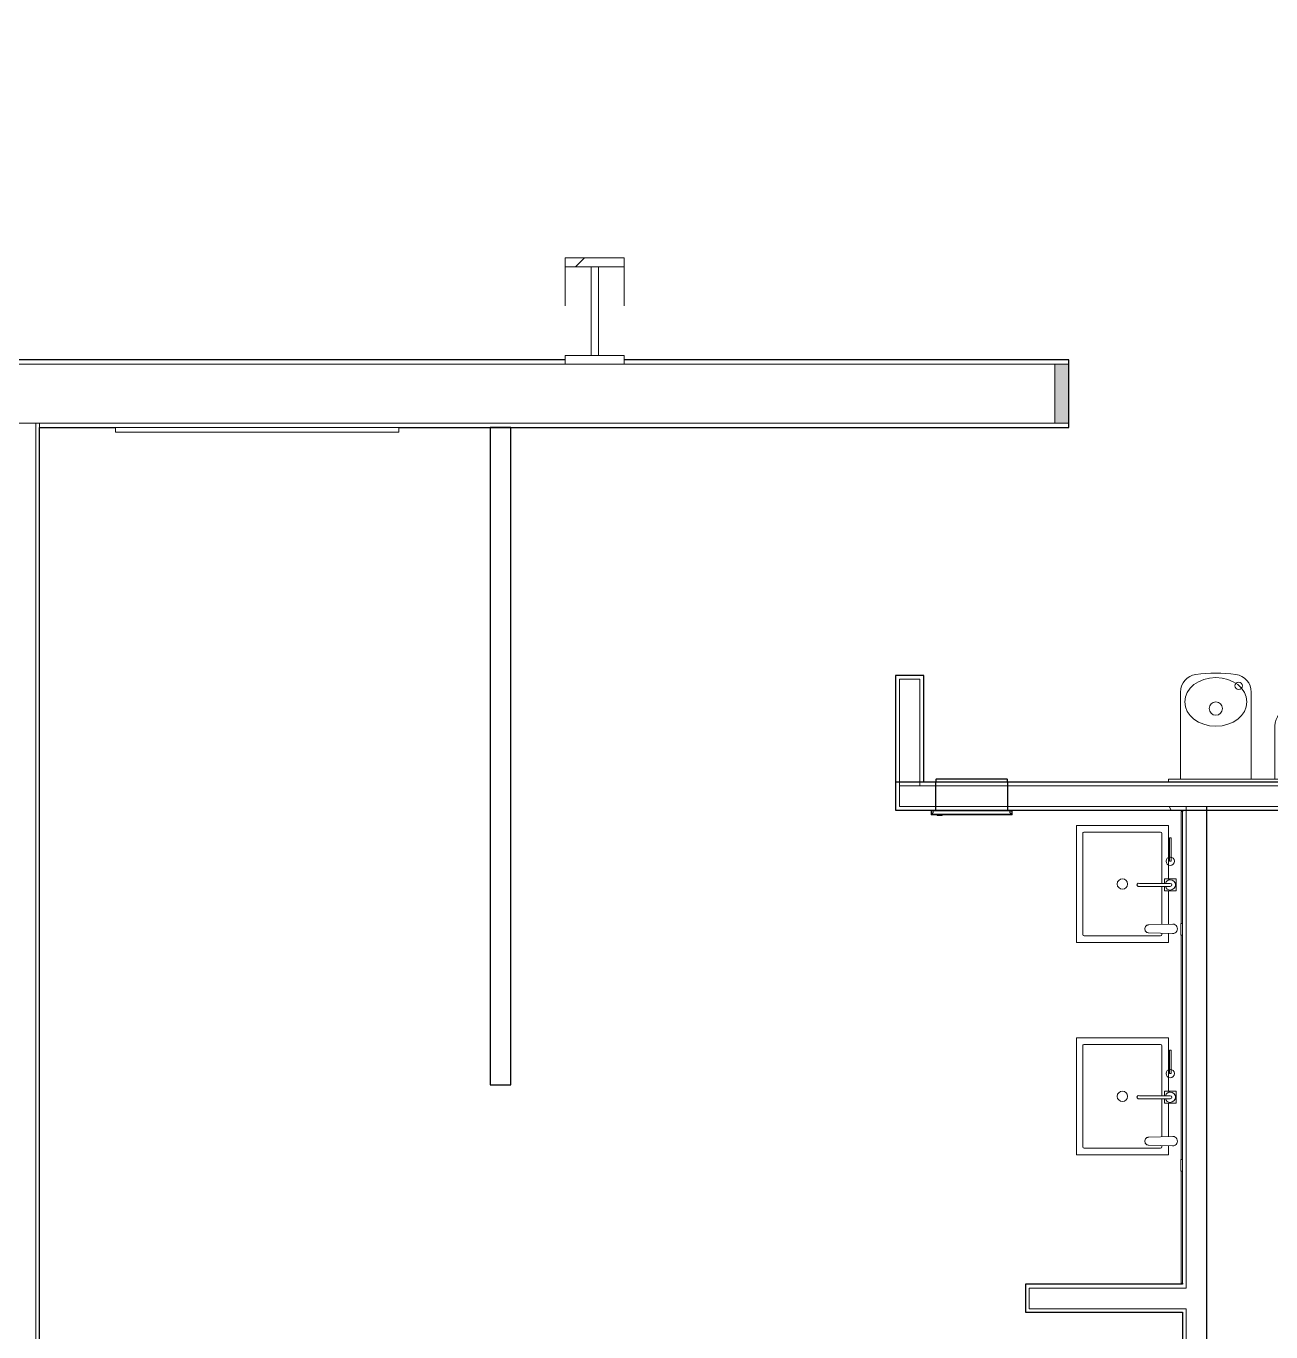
# Model space of a CAD drawing. Header units: inches. Extents: x 1 to 27263, y -26002 to 5769.
# Drawn here: x 25305.5 to 25516.5, y -22523.6 to -22302.2 of the extents above; entities that cross this region are included whole.
import ezdxf

# ---------------------------------------------------------------- set-up
doc = ezdxf.new("R2010")
doc.units = ezdxf.units.IN
doc.header["$MEASUREMENT"] = 0
for name, color, linetype, lineweight in [('A-GENM', 13, 'Continuous', 9), ('A-WALL', 113, 'Continuous', 9), ('A-WALL-PATT', 111, 'Continuous', 25), ('I-WALL', 2, 'Continuous', 9), ('L-SITE-WALL', 31, 'Continuous', 9), ('P-SANR-FIXT', 6, 'Continuous', 9), ('Q-SPCQ', 91, 'Continuous', 9), ('S-BEAM', 12, 'Continuous', 9)]:
    doc.layers.add(name, color=color, linetype=linetype, lineweight=lineweight)
pattern_1 = [(0, (0, 0), (81.92, 20.48), [3.379, -58.061, 3.379, -58.061, -327.68]), (0, (0, 0), (81.92, 20.48), [-122.88, 3.379, -119.501, 3.379, -58.061, -143.36]), (0, (0, 0), (81.92, 20.48), [-307.2, 3.379, -37.581, 3.379, -99.021]), (120, (30.72, 10.24), (-58.6962, 60.704801), [3.379, -58.061, 3.379, -58.061, -327.68]), (120, (30.72, 10.24), (-58.6962, 60.704801), [-122.88, 3.379, -119.501, 3.379, -58.061, -143.36]), (120, (30.72, 10.24), (-58.6962, 60.704801), [-307.2, 3.379, -37.581, 3.379, -99.021]), (240, (40.96, 51.2), (-23.2238, -81.184801), [3.379, -58.061, 3.379, -58.061, -327.68]), (240, (40.96, 51.2), (-23.2238, -81.184801), [-122.88, 3.379, -119.501, 3.379, -58.061, -143.36]), (240, (40.96, 51.2), (-23.2238, -81.184801), [-307.2, 3.379, -37.581, 3.379, -99.021])]
pattern_2 = [(225, (25401.89, -22360.053), (25.342707, -25.342707), []), (225, (25401.89, -22398.453), (25.342707, -25.342707), [])]

# ---------------------------------------------------------------- blocks, each defined once
blk = doc.blocks.new('Drinking_Fountain-Haws_Corporation-Wall_Mounted_1119 - 1119-180620-Site Plan - Phase 1')
at = {"layer": 'P-SANR-FIXT', "color": 7}
for p, q in [((13.07, 19.18), (13.07, 4.38)), ((25.07, 4.38), (25.07, 19.18)), ((29.07, 13.43), (29.07, 4.38)), ((41.07, 4.38), (41.07, 13.43)), ((43.07, 4.38), (11.07, 4.38)), ((11.07, 4.38), (11.07, 3.88)), ((43.07, 3.88), (43.07, 4.38))]:
    blk.add_line(p, q, dxfattribs=at)
for centre, radius in [((22.94, 20.23), 0.625), ((19.07, 16.38), 1.13), ((38.94, 14.51), 0.625), ((35.07, 10.63), 1.13)]:
    blk.add_circle(centre, radius, dxfattribs=at)
for centre, radius, start, end in [((16.07, 19.18), 3, 97.5776, 180), ((19.07, -3.37), 25.75, 82.4224, 97.5776), ((22.07, 19.18), 3, 360, 82.4224), ((32.07, 13.43), 3, 97.5776, 180), ((35.07, -9.12), 25.75, 82.4224, 97.5776), ((38.07, 13.43), 3, 360, 82.4224)]:
    blk.add_arc(centre, radius, start, end, dxfattribs=at)
for centre, ratio in [((19.07, 17.51), 0.786373), ((35.07, 11.76), 0.786365)]:
    blk.add_ellipse(centre, major_axis=(-5.25, 0), ratio=ratio, dxfattribs=at)
blk = doc.blocks.new('Soap_Dispenser-TOTO-TES1ADC-05 - Polished Chrome-162828-Site Plan - Phase 1')
at = {"layer": 'A-GENM', "color": 7}
for p, q in [((-0.79, 0), (-0.66, -4.1)), ((0.66, -4.1), (0.79, -0.03))]:
    blk.add_line(p, q, dxfattribs=at)
blk.add_arc((0, 0), 0.791, 358.1479, 179.999, dxfattribs=at)
blk.add_open_spline([(-0.66, -4.1), (-0.66, -4.15), (-0.65, -4.25), (-0.6, -4.4), (-0.51, -4.53), (-0.35, -4.67), (-0.08, -4.76), (0.21, -4.73), (0.42, -4.61), (0.56, -4.47), (0.65, -4.29), (0.66, -4.16), (0.66, -4.1)], degree=3, knots=[0, 0, 0, 0, 0.076923, 0.153846, 0.230769, 0.307692, 0.461538, 0.615385, 0.711538, 0.807692, 0.903846, 1, 1, 1, 1], dxfattribs=at)
blk = doc.blocks.new('Dispenser_Disposal-Paper-Frost_Products_LTD_-Recessed-400A - Steel-Stainless-37173-Site Plan - Phase 1')
at = {"layer": 'Q-SPCQ', "color": 10, "lineweight": 13}
for p, q in [((25459.7, -22430.43), (25459.7, -22429.89)), ((25459.7, -22429.89), (25459.76, -22429.89)), ((25459.76, -22429.89), (25459.76, -22429.83)), ((25459.76, -22429.83), (25471.8, -22429.83)), ((25459.76, -22429.89), (25459.76, -22430.43)), ((25459.76, -22429.89), (25471.8, -22429.89)), ((25471.8, -22429.83), (25471.8, -22429.89)), ((25471.8, -22429.89), (25471.8, -22430.43)), ((25471.8, -22429.89), (25471.86, -22429.89)), ((25471.86, -22429.89), (25471.86, -22430.43)), ((25459.05, -22435.21), (25459.05, -22435.18)), ((25459.7, -22435.21), (25459.05, -22435.21)), ((25459.97, -22435.2), (25459.75, -22435.2)), ((25459.75, -22435.26), (25459.75, -22435.2)), ((25459.77, -22435.26), (25459.77, -22435.2)), ((25460.04, -22435.26), (25459.97, -22435.2)), ((25460.43, -22435.18), (25460.43, -22435.26)), ((25460.71, -22435.26), (25460.71, -22435.18)), ((25472.03, -22435.21), (25471.86, -22435.21)), ((25472.03, -22435.21), (25472.53, -22435.21)), ((25472.03, -22435.25), (25472.03, -22435.21)), ((25472.51, -22435.18), (25472.51, -22435.21)), ((25472.53, -22435.18), (25472.53, -22435.21)), ((25458.89, -22435.86), (25458.89, -22435.26)), ((25458.89, -22435.26), (25459.75, -22435.26)), ((25458.89, -22435.86), (25472.56, -22435.86)), ((25458.97, -22435.26), (25458.97, -22435.94)), ((25459.27, -22435.55), (25458.97, -22435.86)), ((25458.97, -22435.94), (25472.56, -22435.94)), ((25459.93, -22435.94), (25458.97, -22435.94)), ((25472.21, -22435.26), (25459.27, -22435.26)), ((25459.27, -22435.26), (25459.27, -22435.55)), ((25459.93, -22436.07), (25459.93, -22435.94)), ((25460.8, -22436.07), (25459.93, -22436.07)), ((25460.78, -22436.09), (25459.95, -22436.09)), ((25472.56, -22435.94), (25460.8, -22435.94)), ((25460.8, -22435.94), (25460.8, -22436.07)), ((25472.47, -22435.25), (25472.03, -22435.25)), ((25472.26, -22435.31), (25472.26, -22435.56)), ((25472.26, -22435.55), (25472.27, -22435.33)), ((25472.56, -22435.86), (25472.26, -22435.56)), ((25472.27, -22435.33), (25472.59, -22435.33)), ((25472.56, -22435.94), (25472.56, -22435.33)), ((25472.56, -22435.86), (25472.64, -22435.86)), ((25472.59, -22435.28), (25472.59, -22435.33)), ((25472.59, -22435.33), (25472.64, -22435.33)), ((25472.64, -22435.33), (25472.64, -22435.86))]:
    blk.add_line(p, q, dxfattribs=at)
for centre, radius, start, end in [((25459.7, -22435.15), 0.0665, 270, 0), ((25459.7, -22435.15), 0.0665, 270, 312.1544), ((25471.86, -22435.15), 0.0665, 180, 270), ((25472.53, -22435.28), 0.0625, 302.4117, 90.0728), ((25472.53, -22435.28), 0.0625, 359.8391, 90), ((25458.97, -22435.86), 0.0768, 180, 270), ((25458.97, -22435.86), 0.029, 180, 270), ((25459.95, -22436.07), 0.02, 180, 270), ((25460.78, -22436.07), 0.02, 270, 0), ((25472.21, -22435.31), 0.05, 0, 90), ((25472.53, -22435.28), 0.0625, 153.896, 233.1301), ((25472.56, -22435.86), 0.0763, 270, 0)]:
    blk.add_arc(centre, radius, start, end, dxfattribs=at)
blk = doc.blocks.new('Faucet-Lavatory-Zurn-Z6920XL - Z6920-XL-ADM2-H4-162876-Site Plan - Phase 1')
at = {"layer": 'P-SANR-FIXT'}
for p, q in [((-0.25, 0), (-0.25, 5.25)), ((0.25, 5.25), (0.25, 0)), ((-1, 1), (-0.25, 1)), ((-1, -1), (-1, 1)), ((0.25, 1), (1, 1)), ((1, 1), (1, -1)), ((4, 0.12), (8, 0.12)), ((4, -0.12), (4, 0.12)), ((8, 0.12), (8, -0.12)), ((1, -1), (-1, -1)), ((8, -0.12), (4, -0.12))]:
    blk.add_line(p, q, dxfattribs=at)
blk.add_circle((4, 0), 0.719, dxfattribs=at)
for centre, radius, start, end in [((0, 5.37), 0.281, 332.734, 207.266), ((0, 0), 0.875, 107.1429, 180), ((0, 0), 0.875, 360, 72.8571), ((0, 0), 0.875, 180, 360), ((0, 0), 0.25, 180, 0)]:
    blk.add_arc(centre, radius, start, end, dxfattribs=at)
blk = doc.blocks.new('Bradley-Washroom_Accessories-Mirrors-747_Standard - 60_ x 36_ _ BradEX-205488-Site Plan - Phase 1')
at = {"layer": 'Q-SPCQ', "color": 7}
for p, q in [((25501.27, -22454.37), (25501.27, -22435.37)), ((25501.52, -22435.37), (25501.27, -22435.37)), ((25501.52, -22435.37), (25501.52, -22454.37)), ((25501.23, -22454.37), (25501.52, -22454.37)), ((25501.23, -22454.37), (25501.23, -22456.37)), ((25501.52, -22454.37), (25501.52, -22456.37)), ((25501.52, -22456.37), (25501.23, -22456.37)), ((25501.27, -22494.37), (25501.27, -22456.37)), ((25501.52, -22456.37), (25501.52, -22494.37)), ((25501.23, -22494.37), (25501.52, -22494.37)), ((25501.23, -22494.37), (25501.23, -22496.37)), ((25501.52, -22494.37), (25501.52, -22496.37)), ((25501.52, -22496.37), (25501.23, -22496.37)), ((25501.27, -22515.37), (25501.27, -22496.37)), ((25501.52, -22496.37), (25501.52, -22515.37)), ((25501.27, -22515.37), (25501.52, -22515.37))]:
    blk.add_line(p, q, dxfattribs=at)
blk = doc.blocks.new('Bradley-Washroom_Accessories-Mirrors-780_Custom - Bradley-Washroom_Accessories-Mirrors-780_Custom-177760-Site Plan - Phase 1')
at = {"layer": 'Q-SPCQ', "color": 7}
for p, q in [((25320.64, -22370.3), (25368.64, -22370.3)), ((25320.64, -22370.3), (25320.64, -22371.05)), ((25368.64, -22371.05), (25368.64, -22370.3)), ((25368.64, -22371.05), (25320.64, -22371.05))]:
    blk.add_line(p, q, dxfattribs=at)
blk = doc.blocks.new('Sink-Under_Counter-Kohler-2882 - White-191670-Site Plan - Phase 1')
at = {"layer": 'P-SANR-FIXT', "color": 7}
for p, q in [((-9.91, -7.81), (-9.91, 7.81)), ((-9.91, 7.81), (-0.85, 7.81)), ((-0.1, 6.71), (-8.56, 6.71)), ((6.87, 6.71), (0.4, 6.71)), ((1.15, 7.81), (6.83, 7.81)), ((8.56, 6.71), (8.33, 6.71)), ((8.37, 7.81), (9.91, 7.81)), ((9.91, 7.81), (9.91, -7.81)), ((-8.81, 6.46), (-8.81, -6.46)), ((8.81, -6.46), (8.81, 6.46)), ((9.91, -7.81), (-9.91, -7.81)), ((-8.56, -6.71), (8.56, -6.71))]:
    blk.add_line(p, q, dxfattribs=at)
for centre, radius, start, end in [((-8.56, 6.46), 0.25, 90, 180), ((8.56, 6.46), 0.25, 360, 90), ((0, 0), 0.875, 360, 180), ((0, 0), 0.875, 180, 360), ((-8.56, -6.46), 0.25, 180, 270), ((8.56, -6.46), 0.25, 270, 360)]:
    blk.add_arc(centre, radius, start, end, dxfattribs=at)
blk = doc.blocks.new('Locker Rooms and Restrooms_rvt-1-Site Plan - Phase 1')
at = {"layer": 'A-WALL-PATT', "lineweight": 9}
h = blk.add_hatch(dxfattribs=at)
h.set_pattern_fill('FP_9', style=0, pattern_type=2)
h.set_pattern_definition(pattern_1)
h.paths.add_polyline_path([(25501.52, -22435.18), (25501.52, -22434.55), (25471.86, -22434.55), (25471.86, -22435.18), (25478.27, -22435.18)], flags=0)
h.paths.add_polyline_path([(25459.7, -22435.18), (25459.7, -22434.55), (25452.89, -22434.55), (25452.89, -22435.18)], flags=0)
at = {"layer": 'A-WALL', "color": 7}
for p, q in [((25453.52, -22431.05), (25453.52, -22434.55)), ((25453.52, -22431.05), (25459.7, -22431.05)), ((25471.86, -22431.05), (25501.52, -22431.05)), ((25501.52, -22431.05), (25502.14, -22431.05)), ((25453.52, -22434.55), (25459.7, -22434.55)), ((25471.86, -22434.55), (25501.52, -22434.55)), ((25501.52, -22434.55), (25502.14, -22434.55)), ((25502.14, -22434.55), (25502.14, -22516.18)), ((25475.52, -22516.18), (25475.52, -22519.68)), ((25475.52, -22516.18), (25501.52, -22516.18)), ((25501.52, -22516.18), (25502.14, -22516.18)), ((25475.52, -22519.68), (25501.52, -22519.68)), ((25501.52, -22519.68), (25502.14, -22519.68)), ((25502.14, -22519.68), (25502.14, -22555.8))]:
    blk.add_line(p, q, dxfattribs=at)
at = {"layer": 'I-WALL', "color": 250, "lineweight": 25}
for p, q in [((25384.14, -22370.3), (25384.14, -22481.74)), ((25387.64, -22370.3), (25384.14, -22370.3)), ((25387.64, -22481.74), (25387.64, -22370.3)), ((25459.7, -22430.43), (25452.89, -22430.43)), ((25452.89, -22430.43), (25452.89, -22431.05)), ((25459.7, -22435.18), (25459.7, -22430.43)), ((25501.52, -22430.43), (25471.86, -22430.43)), ((25471.86, -22430.43), (25471.86, -22435.18)), ((25452.89, -22431.05), (25452.89, -22434.55)), ((25452.89, -22434.55), (25452.89, -22435.18)), ((25452.89, -22435.18), (25459.7, -22435.18)), ((25471.86, -22435.18), (25501.52, -22435.18)), ((25501.52, -22435.18), (25501.52, -22435.37)), ((25505.64, -22695.43), (25505.64, -22434.55)), ((25384.14, -22481.74), (25387.64, -22481.74)), ((25501.52, -22515.55), (25474.89, -22515.55)), ((25474.89, -22515.55), (25474.89, -22516.18)), ((25474.89, -22516.18), (25474.89, -22519.68)), ((25501.52, -22515.37), (25501.52, -22515.55)), ((25474.89, -22519.68), (25474.89, -22520.3)), ((25474.89, -22520.3), (25501.52, -22520.3)), ((25501.52, -22520.3), (25501.52, -22531.53))]:
    blk.add_line(p, q, dxfattribs=at)
at = {"lineweight": 9}
for name, p in [('Bradley-Washroom_Accessories-Mirrors-780_Custom - Bradley-Washroom_Accessories-Mirrors-780_Custom-177760-Site Plan - Phase 1', (0, 0)), ('Drinking_Fountain-Haws_Corporation-Wall_Mounted_1119 - 1119-180620-Site Plan - Phase 1', (25488.1, -22434.31)), ('Dispenser_Disposal-Paper-Frost_Products_LTD_-Recessed-400A - Steel-Stainless-37173-Site Plan - Phase 1', (0, 0)), ('Bradley-Washroom_Accessories-Mirrors-747_Standard - 60_ x 36_ _ BradEX-205488-Site Plan - Phase 1', (0, 0))]:
    blk.add_blockref(name, p, dxfattribs=at)
for name, p, rotation in [('Sink-Under_Counter-Kohler-2882 - White-191670-Site Plan - Phase 1', (25491.33, -22447.68), 270), ('Faucet-Lavatory-Zurn-Z6920XL - Z6920-XL-ADM2-H4-162876-Site Plan - Phase 1', (25499.45, -22447.83), 90.00000000000037), ('Soap_Dispenser-TOTO-TES1ADC-05 - Polished Chrome-162828-Site Plan - Phase 1', (25499.87, -22455.28), 269.9999999999698), ('Sink-Under_Counter-Kohler-2882 - White-191670-Site Plan - Phase 1', (25491.33, -22483.68), 270), ('Faucet-Lavatory-Zurn-Z6920XL - Z6920-XL-ADM2-H4-162876-Site Plan - Phase 1', (25499.45, -22483.83), 90.00000000000037), ('Soap_Dispenser-TOTO-TES1ADC-05 - Polished Chrome-162828-Site Plan - Phase 1', (25499.87, -22491.28), 269.9999999999595)]:
    blk.add_blockref(name, p, dxfattribs=dict(at, rotation=rotation))
blk = doc.blocks.new('columns and girder2 - one-V24-Site Plan - Phase 1')
at = {"layer": 'S-BEAM'}
h = blk.add_hatch(dxfattribs=at)
h.set_pattern_fill('FP_17', color=256, style=0, pattern_type=2)
h.set_pattern_definition(pattern_2)
h.paths.add_polyline_path([(5, -0.5), (-5, -0.5), (-5, -2), (5, -2)], flags=0)
h.paths.add_polyline_path([(5, -17.03), (-5, -17.03), (-5, -18.55), (5, -18.55)], flags=0)
h.paths.add_polyline_path([(5, -1204.89), (-5, -1204.89), (-5, -1206.4), (5, -1206.4)], flags=0)
h.paths.add_polyline_path([(-5, -1224.25), (-5, -1225.75), (5, -1225.75), (5, -1224.25)], flags=0)
h = blk.add_hatch(dxfattribs=at)
h.set_pattern_fill('FP_17', color=256, style=0, pattern_type=2)
h.set_pattern_definition(pattern_2)
h.paths.add_polyline_path([(0.62, -2), (-0.63, -2), (-0.63, -17.03), (0.62, -17.03), (0.62, -14.3)], flags=0)
h.paths.add_polyline_path([(-0.63, -1206.4), (-0.63, -1224.25), (0.62, -1224.25), (0.62, -1206.4)], flags=0)
at = {"layer": 'S-BEAM', "lineweight": 15}
for p, q in [((-5, -0.5), (-5, -2)), ((-5, -2), (5, -2)), ((0.62, -2), (-0.63, -2)), ((-0.63, -2), (-0.63, -17.03)), ((0.62, -17.03), (0.62, -2)), ((5, -2), (5, -0.5)), ((5, -17.03), (-5, -17.03)), ((-5, -17.03), (-5, -18.55)), ((-0.63, -17.03), (0.62, -17.03)), ((5, -18.55), (5, -17.03)), ((-5, -18.55), (5, -18.55))]:
    blk.add_line(p, q, dxfattribs=at)
at = {"layer": 'S-BEAM'}
for p, q in [((-5, -17.03), (-5, -10.42)), ((5, -10.42), (5, -17.03))]:
    blk.add_line(p, q, dxfattribs=at)
blk = doc.blocks.new('Girt_C - 10_D-1253539-Site Plan - Phase 1')
at = {"layer": 'S-BEAM'}
for p, q in [((25479.88, -22359.55), (25163.16, -22359.55)), ((25479.88, -22359.55), (25479.88, -22359.74)), ((25479.88, -22359.74), (25479.88, -22369.37)), ((25163.16, -22369.55), (25479.88, -22369.55)), ((25479.88, -22369.37), (25479.88, -22369.55))]:
    blk.add_line(p, q, dxfattribs=at)

msp = doc.modelspace()

# ---------------------------------------------------------------- hatches: boundary and pattern name
at = {"layer": 'A-WALL-PATT', "lineweight": 9}
h = msp.add_hatch(dxfattribs=at)
h.set_pattern_fill('FP_10', color=256, style=0, pattern_type=2)
h.set_pattern_definition([(161.57, (1.28, 1.28), (-10.24040374, -0.00056827), [0, -72.858, 8.09, 0]), (18.43, (-1.28, 1.28), (-10.24040374, 0.00056827), [0, -72.858, 8.09, 0]), (108.43, (1.28, 1.28), (5.1184649, -25.6019259), [24.282, -56.666]), (71.57, (-1.28, 1.28), (5.1184649, 25.6019259), [24.282, -56.666])])
h.paths.add_polyline_path([(25739.515225, -22369.55281), (25739.515225, -22359.55281), (25737.125225, -22359.662185), (25737.125225, -22369.55281)], flags=0)
h.paths.add_polyline_path([(25565.155225, -22369.55281), (25565.155225, -22359.55281), (25562.765225, -22359.662185), (25562.765225, -22369.55281)], flags=0)
h.paths.add_polyline_path([(25482.265225, -22369.55281), (25482.265225, -22359.55281), (25479.875225, -22359.662185), (25479.875225, -22369.55281)], flags=0)
h.paths.add_polyline_path([(25163.155225, -22369.55281), (25163.155225, -22359.55281), (25160.765225, -22359.662185), (25160.765225, -22369.55281)], flags=0)
h.paths.add_polyline_path([(25118.765225, -22369.55281), (25118.765225, -22359.55281), (25116.375225, -22359.662185), (25116.375225, -22369.55281)], flags=0)
h.paths.add_polyline_path([(24921.905225, -22369.55281), (24921.905225, -22359.55281), (24919.515225, -22359.662185), (24919.515225, -22369.55281)], flags=0)
h.paths.add_polyline_path([(24842.890225, -22369.55281), (24842.890225, -22359.55281), (24840.500225, -22359.665083), (24840.500225, -22369.55281)], flags=0)
h.paths.add_polyline_path([(24632.405225, -22369.55281), (24632.405225, -22359.55281), (24630.015225, -22359.662185), (24630.015225, -22369.55281)], flags=0)
h.paths.add_polyline_path([(22799.390225, -22369.55281), (22799.390225, -22359.55281), (22771.389225, -22359.55281), (22771.389225, -22369.55281), (22779.278416, -22369.55281)], flags=0)
h = msp.add_hatch(dxfattribs=at)
h.set_pattern_fill('FP_9', color=256, style=0, pattern_type=2)
h.set_pattern_definition(pattern_1)
h.paths.add_polyline_path([(25588.015225, -22431.05281), (25588.015225, -22430.42781), (25457.015225, -22430.42781), (25457.015225, -22431.05281), (25585.158416, -22431.05281)], flags=0)
h = msp.add_hatch(dxfattribs=at)
h.set_pattern_fill('FP_9', color=256, style=0, pattern_type=2)
h.set_pattern_definition(pattern_1)
h.paths.add_polyline_path([(25592.140225, -22435.17781), (25592.140225, -22434.55281), (25452.890225, -22434.55281), (25452.890225, -22435.17781), (25585.158416, -22435.17781)], flags=0)

# ---------------------------------------------------------------- linework, layer by layer
at = {"layer": 'A-WALL'}
for p, q in [((25479.875225, -22359.55281), (25482.265225, -22359.55281)), ((25307.140225, -22369.55281), (25307.140225, -22767.62156)), ((25307.765225, -22370.30281), (25307.765225, -22369.55281)), ((25479.875225, -22369.55281), (25482.265225, -22369.55281)), ((25453.515225, -22434.55281), (25453.515225, -22412.92781)), ((25457.015225, -22412.92781), (25453.515225, -22412.92781)), ((25457.015225, -22431.05281), (25457.015225, -22412.92781)), ((25457.015225, -22431.05281), (25588.015225, -22431.05281)), ((25453.515225, -22434.55281), (25591.515225, -22434.55281))]:
    msp.add_line(p, q, dxfattribs=at)
at = {"layer": 'I-WALL', "lineweight": 25}
for p, q in [((25307.765225, -22767.62156), (25307.765225, -22370.30281)), ((25452.890225, -22412.30281), (25452.890225, -22435.17781)), ((25457.640225, -22412.30281), (25452.890225, -22412.30281)), ((25457.640225, -22430.42781), (25457.640225, -22412.30281)), ((25587.390225, -22430.42781), (25457.640225, -22430.42781)), ((25452.890225, -22435.17781), (25592.140225, -22435.17781))]:
    msp.add_line(p, q, dxfattribs=at)
at = {"layer": 'L-SITE-WALL', "lineweight": 25}
for p, q in [((25396.890225, -22358.80281), (25160.765225, -22358.80281)), ((25482.265225, -22358.80281), (25406.890225, -22358.80281)), ((25482.265225, -22370.30281), (25482.265225, -22358.80281)), ((25307.765225, -22370.30281), (25320.640225, -22370.30281)), ((25368.640225, -22370.30281), (25482.265225, -22370.30281))]:
    msp.add_line(p, q, dxfattribs=at)

# ---------------------------------------------------------------- block references
at = {"lineweight": 5}
msp.add_blockref('Locker Rooms and Restrooms_rvt-1-Site Plan - Phase 1', (0, 0), dxfattribs=at)
at = {"layer": 'S-BEAM', "rotation": 180}
msp.add_blockref('columns and girder2 - one-V24-Site Plan - Phase 1', (25401.890225, -22360.05281), dxfattribs=at)
at = {"layer": 'S-BEAM'}
msp.add_blockref('Girt_C - 10_D-1253539-Site Plan - Phase 1', (0, 0), dxfattribs=at)

doc.saveas('drawing.dxf')
